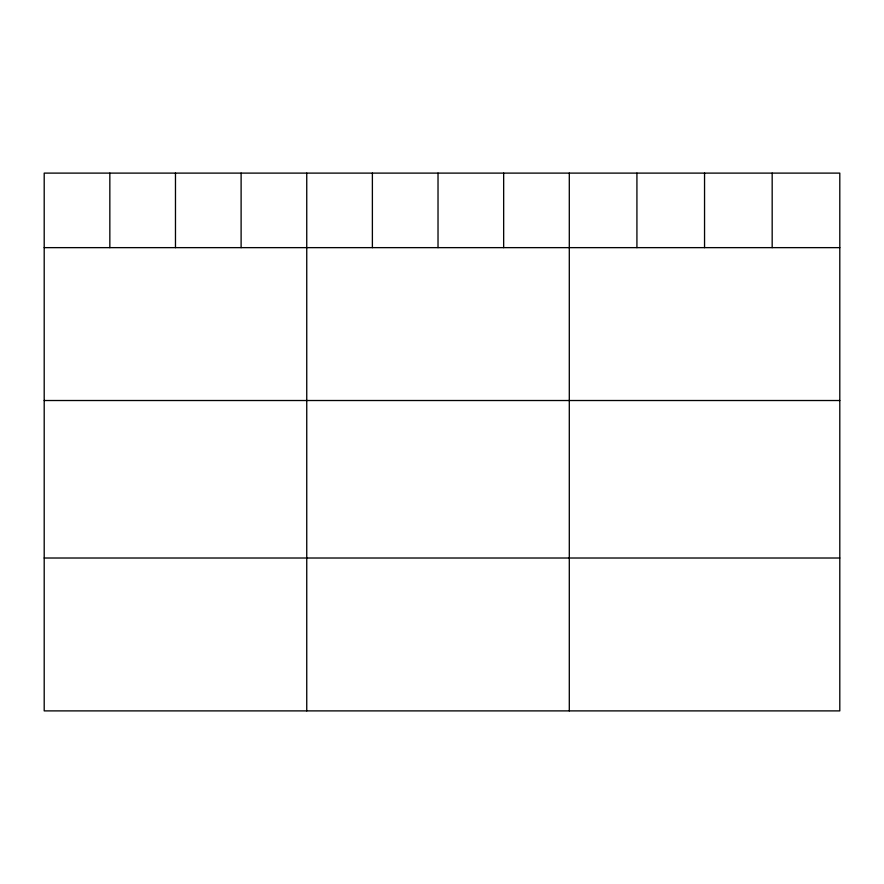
<?xml version="1.0" encoding="UTF-8"?>
<svg xmlns="http://www.w3.org/2000/svg" width="884" height="884" viewBox="0 0 884 884"><rect width="100%" height="100%" fill="white"/><g stroke="black" fill="none" stroke-linecap="round" stroke-linejoin="round"><path stroke-width="1.33" d="M839.8 247.642L839.8 710.891L44.2 710.891L44.2 173.109L839.8 173.109L839.8 247.642L44.2 247.642M44.2 400.518L839.8 400.518M44.2 558.014L839.8 558.014M772.174 173.109L772.174 247.642M704.548 173.109L704.548 247.642M636.922 173.109L636.922 247.642M569.296 173.109L569.296 710.891M503.659 173.109L503.659 247.642M438.022 173.109L438.022 247.642M372.385 173.109L372.385 247.642M306.748 173.109L306.748 710.891M241.111 173.109L241.111 247.642M175.474 173.109L175.474 247.642M109.837 173.109L109.837 247.642"/></g></svg>
